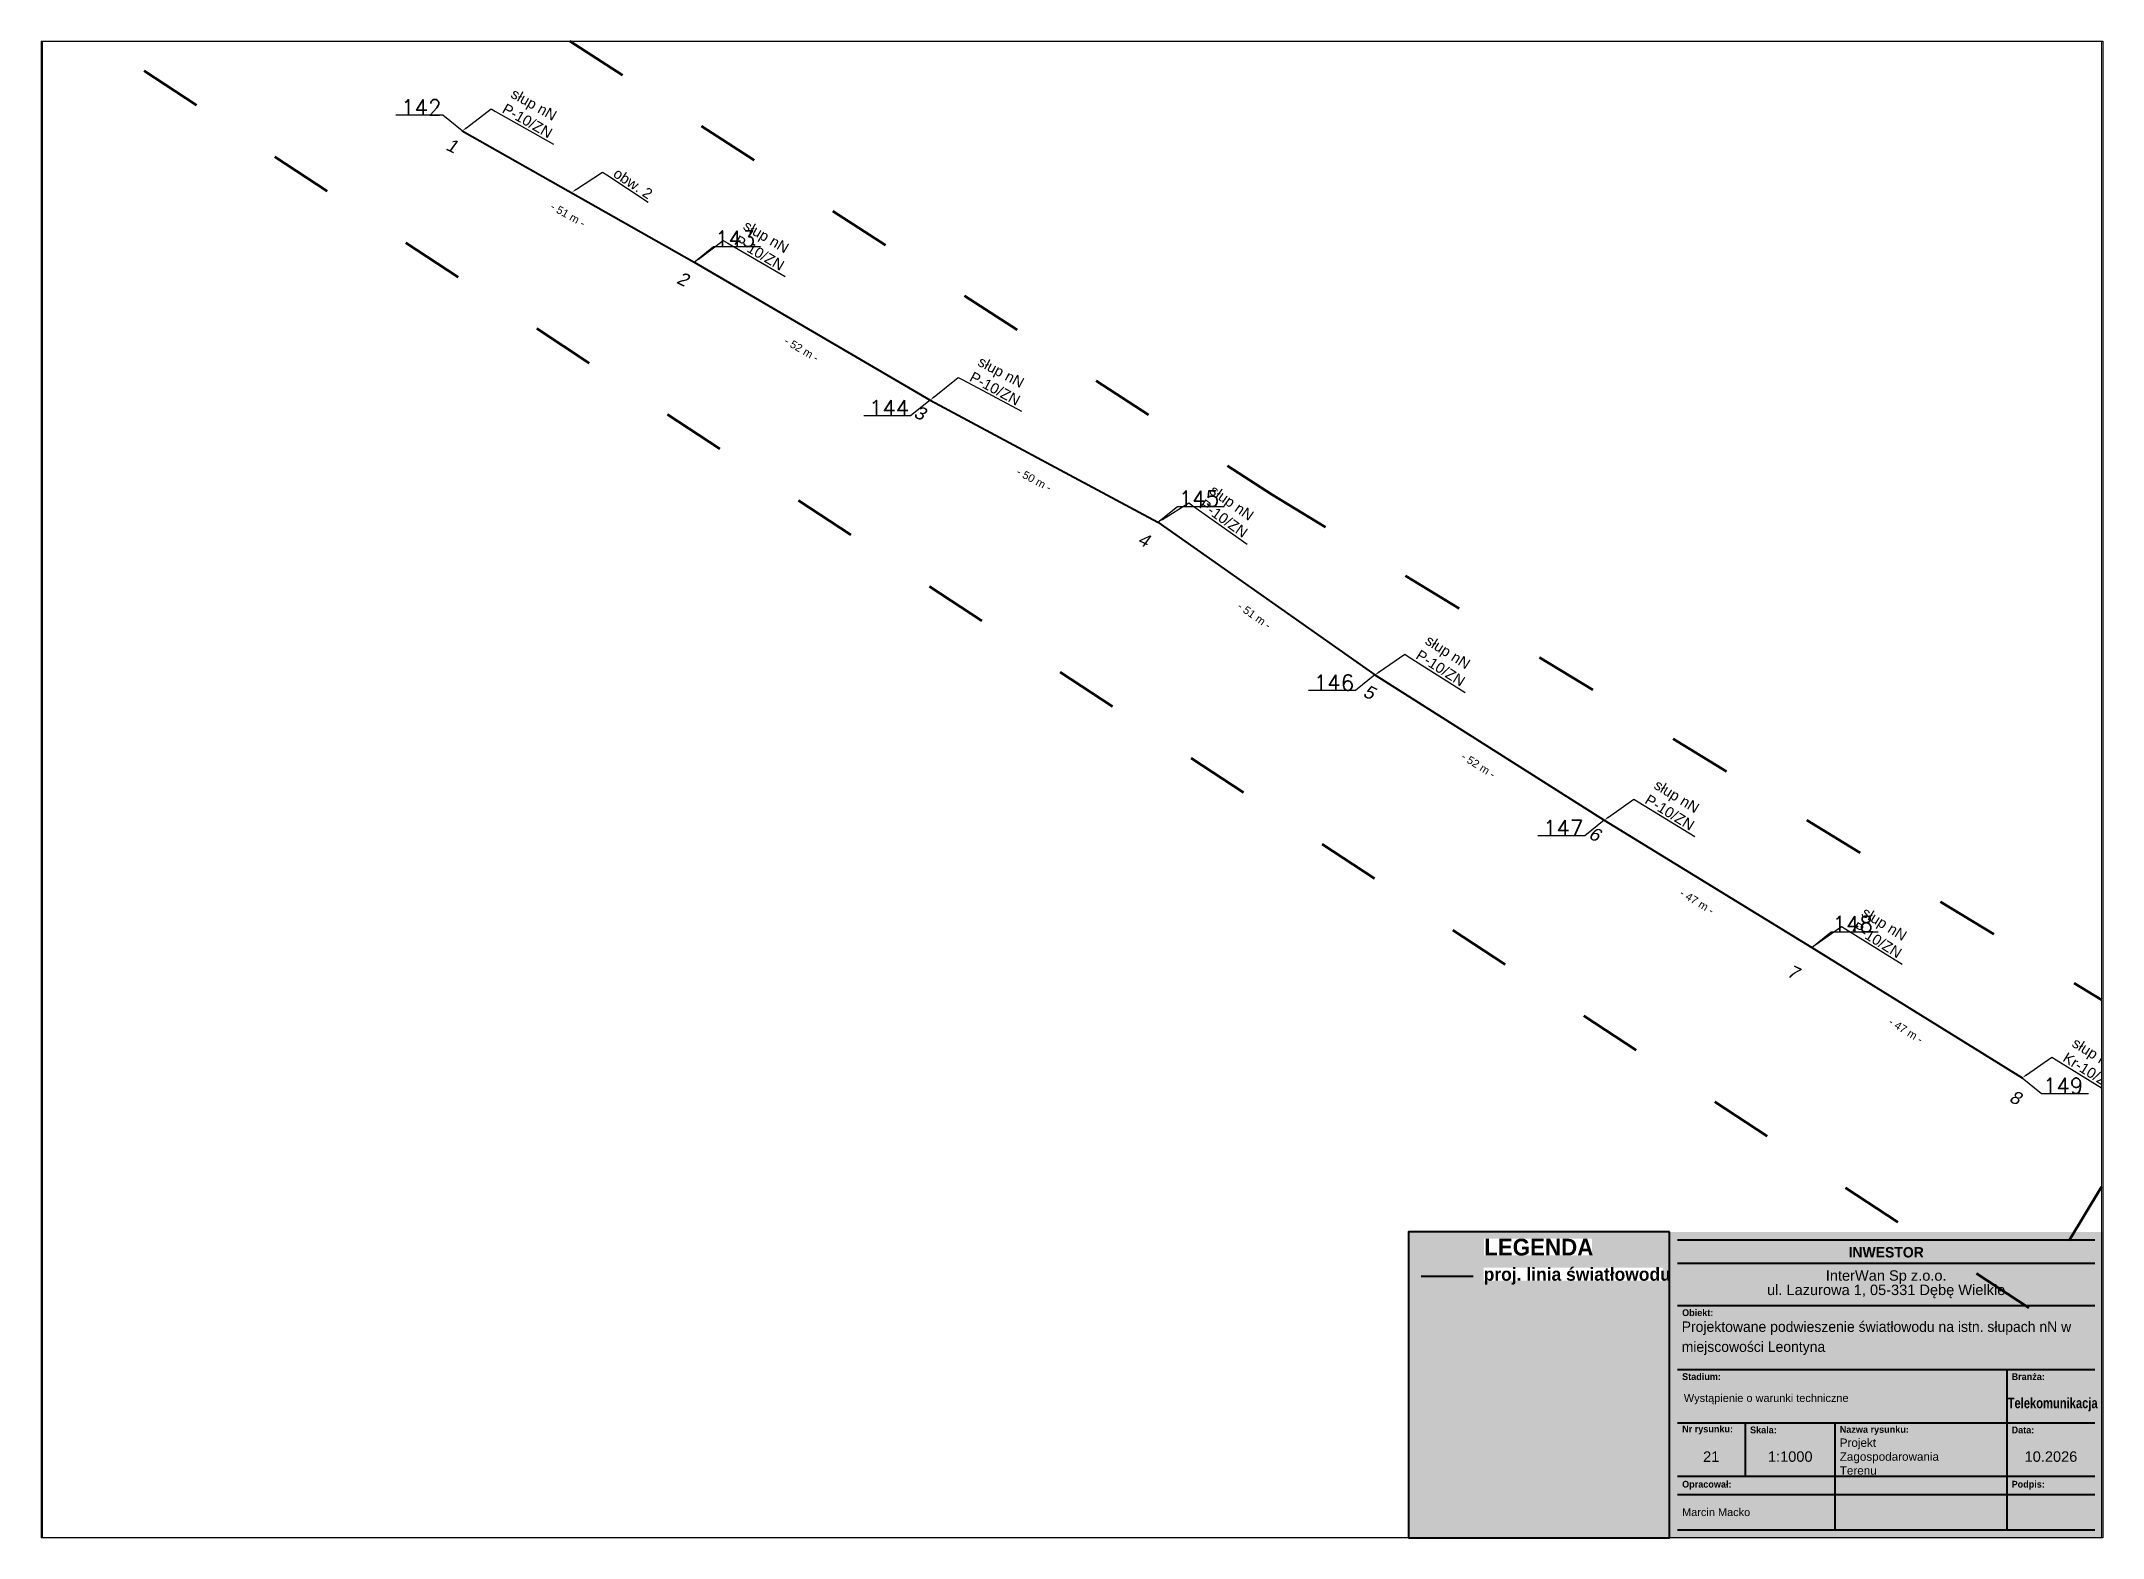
# Paper-space layout '21' of a CAD drawing. Header units: metres, sheet in millimetres. Extents: x 0 to 395, y 0 to 287.
# The model-space entities are those that its viewports show. They can reach past a viewport. Long polylines and large blocks are cut down to what shows.
import ezdxf
from ezdxf import colors
from ezdxf.entities.mleader import LeaderData, LeaderLine
from ezdxf.math import Vec2, Vec3

# ---------------------------------------------------------------- set-up
doc = ezdxf.new("R2010")
doc.units = ezdxf.units.M
doc.header["$MEASUREMENT"] = 0
doc.linetypes.add('ACAD_ISO03W100', pattern=[30, 12, -18])
doc.linetypes.add('DGN Style 2', pattern=[0.005224, 0.003135, -0.00209])
for name, color, linetype, lineweight in [('!TELE', 30, 'Continuous', 40), ('!trafo', 6, 'ACAD_ISO03W100', 50), ('@Tabelka', 7, 'Continuous', 13), ('_mm zasięg trafo', 6, 'ACAD_ISO03W100', 35), ('_numery slupow etap 4 cz. 2', 7, 'Continuous', 40), ('_światłowód', 30, 'Continuous', 50)]:
    doc.layers.add(name, color=color, linetype=linetype, lineweight=lineweight)
for name, color, linetype in [('!wymiary', 7, 'Continuous'), ('_MM opisy', 7, 'Continuous'), ('_mm trafo', 3, 'Continuous'), ('makro-numeracja-punktow', 7, 'Continuous')]:
    doc.layers.add(name, color=color, linetype=linetype)
doc.layers.add('@KonstrTabelki', color=253, linetype='DGN Style 2', lineweight=0, plot=False)
doc.styles.add('GeodText', font='romans.shx')
doc.styles.add('LEGENDA', font='arial.ttf')
doc.styles.get("Standard").update_dxf_attribs({"font": 'arial.ttf'})
doc.dimstyles.new('opis linie', dxfattribs={"dimtxt": 1.5, "dimasz": 2.5, "dimexe": 1.25, "dimexo": 0.625, "dimgap": 2.5, "dimtad": 4, "dimdec": 0, "dimtxsty": 'Standard', "dimcen": 2.5, "dimse1": 1, "dimse2": 1, "dimsd1": 1, "dimsd2": 1, "dimclrt": 256, "dimazin": 3, "dimtfac": 1, "dimtdec": 0, "dimtmove": 0, "dimatfit": 3, "dimtfill": 1})
doc.dimstyles.get("Standard").update_dxf_attribs({"dimtxt": 2.5, "dimasz": 2.5, "dimexe": 1.25, "dimexo": 0.625, "dimtad": 1, "dimtxsty": 'Standard', "dimcen": 2.5, "dimazin": 3, "dimtfac": 1, "dimtmove": 0, "dimatfit": 3})

# ---------------------------------------------------------------- blocks, each defined once
blk = doc.blocks.new('tabelka')
at = {"true_color": 0xffffff, "transparency": 33554687}
h = blk.add_hatch(color=7, dxfattribs=at)
h.dxf.hatch_style = 1
h.paths.add_polyline_path([(-83, 58.61), (0, 58.61), (0, 0), (-83, 0)])
at = {"layer": '@KonstrTabelki'}
blk.add_lwpolyline([(-51.29, 11.83), (-51.29, 22.05)], dxfattribs=at)
at = {"layer": '@Tabelka', "lineweight": 40}
for p, q in [((-81.5, 57.11), (-1.5, 57.11)), ((-81.5, 52.66), (-1.5, 52.66)), ((-81.5, 44.52), (-1.5, 44.52)), ((-81.5, 32.27), (-1.5, 32.27)), ((-81.5, 32.27), (-18.36, 32.27)), ((-18.36, 32.27), (-18.36, 22.05)), ((-81.5, 22.05), (-18.36, 22.05)), ((-68.48, 11.83), (-68.48, 22.05)), ((-51.29, 11.83), (-51.29, 22.05)), ((-18.36, 22.05), (-1.5, 22.05)), ((-18.36, 22.05), (-18.36, 11.83)), ((-51.29, 11.83), (-51.29, 18.64)), ((-18.36, 18.64), (-18.36, 11.83)), ((-51.29, 1.5), (-51.29, 15.11)), ((-18.36, 15.11), (-18.36, 1.5)), ((-81.5, 11.83), (-1.5, 11.83)), ((-81.5, 11.83), (-1.5, 11.83)), ((-81.5, 8.31), (-1.5, 8.31)), ((-81.5, 1.5), (-1.5, 1.5)), ((-81.5, 1.5), (-1.5, 1.5))]:
    blk.add_line(p, q, dxfattribs=at)
at = {"layer": '@Tabelka'}
for s, insert, char_height, attachment_point, line_spacing_factor in [('{\\fLato Light|b1|i0|c238|p34;INWESTOR}', (-41.5, 55.72), 2, 2, 0.825), ('{\\fLato Light|b1|i0|c238|p34;Obiekt:}', (-80.6, 43.13), 1.3, 4, 0.946154), ('{\\fLato Light|b1|i0|c238|p34;Branża:}', (-17.47, 30.88), 1.3, 4, 0.946154), ('Wystąpienie o warunki techniczne', (-80.27, 26.56), 1.5, 4, 0.825), ('{\\fLato Light|b1|i0|c238|p34;\\W0.8;Telekomunikacja}', (-9.6, 25.53), 2, 5, 0.76875), ('{\\fLato Light|b1|i0|c238|p34;Nr rysunku:}', (-80.6, 20.66), 1.3, 4, 0.946154), ('{\\fLato Light|b1|i0|c238|p34;Skala:}', (-67.58, 20.66), 1.3, 4, 0.946154), ('{\\fLato Light|b1|i0|c238|p34;Nazwa rysunku:}', (-50.39, 20.57), 1.3, 4, 0.946154), ('{\\fLato Light|b1|i0|c238|p34;Data:}', (-17.47, 20.66), 1.3, 4, 0.946154), ('10.2026', (-9.93, 15.55), 2, 5, 0.825), ('{\\fLato Light|b1|i0|c238|p34;Opracował:}', (-80.6, 10.07), 1.3, 4, 0.946154), ('{\\fLato Light|b1|i0|c238|p34;Podpis:}', (-17.47, 10.07), 1.3, 4, 0.946154)]:
    blk.add_mtext(s, dxfattribs=dict(at, insert=insert, char_height=char_height, attachment_point=attachment_point, line_spacing_factor=line_spacing_factor))
at = {"layer": '@Tabelka', "insert": (-41.5, 51.27), "char_height": 2, "attachment_point": 2, "line_spacing_factor": 0.825, "style": 'LEGENDA'}
blk.add_mtext('InterWan Sp z.o.o.\\Pul. Lazurowa 1, 05-331 Dębę Wielkie', dxfattribs=at)
at = {"layer": '@Tabelka', "attachment_point": 4}
for s, insert, char_height, width, line_spacing_factor in [('{\\fLato Light|b1|i0|c238|p34;Stadium:}', (-80.6, 30.88), 1.3, 8.6456, 0.946154), ('Marcin Macko', (-80.6, 4.9), 1.5, 27.9275, 0.825)]:
    blk.add_mtext(s, dxfattribs=dict(at, insert=insert, char_height=char_height, width=width, line_spacing_factor=line_spacing_factor))
blk = doc.blocks.new('legenda')
at = {"true_color": 0xffffff, "transparency": 33554687}
h = blk.add_hatch(color=7, dxfattribs=at)
h.dxf.hatch_style = 1
h.paths.add_polyline_path([(0, 58.61), (0, 0), (-50, 0), (-50, 58.61)])
at = {"lineweight": 40}
blk.add_lwpolyline([(0, 58.61), (-50, 58.61), (-50, 0)], dxfattribs=at)
at = {"layer": '_światłowód', "lineweight": 40}
blk.add_lwpolyline([(-47.62, 50.14), (-37.62, 50.14)], dxfattribs=at)
at = {"layer": '_mm zasięg trafo', "bg_fill": 3, "box_fill_scale": 1, "bg_fill_color": 256, "bg_fill_transparency": 0}
for s, width, heights, insert, char_height, attachment_point in [('{\\fLato Light|b1|i0|c238|p34;\\C7;LEGENDA}', 20.65, [-3.27], (-35.53, 57.31), 3.2, 1), ('\\pxt4;{\\fLato Light|b1|i0|c238|p34;\\C7;proj. linia światłowodu}', 34.3358, [-3.2], (-35.62, 50.14), 2.5, 4)]:
    blk.add_mtext_dynamic_manual_height_columns(s, width=width, gutter_width=1, heights=heights, dxfattribs=dict(at, insert=insert, char_height=char_height, attachment_point=attachment_point))
at = {"lineweight": 40}
blk.add_lwpolyline([(-50, 0), (0, 0), (0, 58.61)], dxfattribs=at)
blk.add_lwpolyline([(0, 58.61), (0, 0)])
blk = doc.blocks.new('*D165')
at = {"layer": '!wymiary', "insert": (7541087.74, 5788936.89), "char_height": 1.5, "attachment_point": 5, "rotation": 330.4986, "bg_fill": 3, "box_fill_scale": 1.25, "bg_fill_color": 257, "bg_fill_transparency": 0}
blk.add_mtext('\\A1;- 51 m -', dxfattribs=at)
blk = doc.blocks.new('*D166')
at = {"layer": '!wymiary', "insert": (7541132.5, 5788911.11), "char_height": 1.5, "attachment_point": 5, "rotation": 329.6555, "bg_fill": 3, "box_fill_scale": 1.25, "bg_fill_color": 257, "bg_fill_transparency": 0}
blk.add_mtext('\\A1;- 52 m -', dxfattribs=at)
blk = doc.blocks.new('*D167')
at = {"layer": '!wymiary', "insert": (7541177.06, 5788886.13), "char_height": 1.5, "attachment_point": 5, "rotation": 331.8402, "bg_fill": 3, "box_fill_scale": 1.25, "bg_fill_color": 257, "bg_fill_transparency": 0}
blk.add_mtext('\\A1;- 50 m -', dxfattribs=at)
blk = doc.blocks.new('*D168')
at = {"layer": '!wymiary', "insert": (7541219.26, 5788860.06), "char_height": 1.5, "attachment_point": 5, "rotation": 324.8495, "bg_fill": 3, "box_fill_scale": 1.25, "bg_fill_color": 257, "bg_fill_transparency": 0}
blk.add_mtext('\\A1;- 51 m -', dxfattribs=at)
blk = doc.blocks.new('*D169')
at = {"layer": '!wymiary', "insert": (7541262.18, 5788831.38), "char_height": 1.5, "attachment_point": 5, "rotation": 327.6245, "bg_fill": 3, "box_fill_scale": 1.25, "bg_fill_color": 257, "bg_fill_transparency": 0}
blk.add_mtext('\\A1;- 52 m -', dxfattribs=at)
blk = doc.blocks.new('*D170')
at = {"layer": '!wymiary', "insert": (7541304.08, 5788805.25), "char_height": 1.5, "attachment_point": 5, "rotation": 328.4724, "bg_fill": 3, "box_fill_scale": 1.25, "bg_fill_color": 257, "bg_fill_transparency": 0}
blk.add_mtext('\\A1;- 47 m -', dxfattribs=at)
blk = doc.blocks.new('*D171')
at = {"layer": '!wymiary', "insert": (7541344.1, 5788780.56), "char_height": 1.5, "attachment_point": 5, "rotation": 328.1838, "bg_fill": 3, "box_fill_scale": 1.25, "bg_fill_color": 257, "bg_fill_transparency": 0}
blk.add_mtext('\\A1;- 47 m -', dxfattribs=at)

msp = doc.modelspace()

# ---------------------------------------------------------------- linework, layer by layer
at = {"layer": '!TELE'}
msp.add_lwpolyline([(7541067.5, 5788952.95), (7541111.93, 5788927.81), (7541157.13, 5788901.35), (7541200.78, 5788877.98), (7541242.37, 5788848.7), (7541286.3, 5788820.85), (7541326.05, 5788796.46), (7541366.37, 5788771.45)], dxfattribs=at)

# ---------------------------------------------------------------- texts
at = {"layer": 'makro-numeracja-punktow', "lineweight": 30, "insert": (7541063.5, 5788955.95), "char_height": 3, "attachment_point": 9, "line_spacing_factor": 0.8, "style": 'GeodText'}
msp.add_mtext('142', dxfattribs=at)

# ---------------------------------------------------------------- leaders
at = {"layer": '_mm trafo', "color": 3}
ml = msp.add_multileader_mtext('Standard', dxfattribs=at)
ml.set_content('STACJA TRAFO\\P05-0770', color=3)
ml.set_leader_properties()
ml.build(insert=Vec2(0, 0))
ml.multileader.update_dxf_attribs({"has_text_frame": 1, "text_left_attachment_type": 5, "text_right_attachment_type": 5, "dogleg_length": 1, "arrow_head_size": 1.5})
ctx = ml.context
ctx.base_point, ctx.char_height, ctx.arrow_head_size, ctx.plane_origin, ctx.plane_x_axis, ctx.plane_y_axis = Vec3(7541007.64, 5788974.21), 2, 1.5, Vec3(7541054.46, 5788955.65), Vec3(0.999891, 0.014731), Vec3(-0.014731, 0.999891)
ctx.left_attachment, ctx.right_attachment, ctx.text_align_type, ctx.attachment_type = 5, 5, 2, 2
notes = []
notes.append((ctx, [(0, (1, 1, 0), (7541033.34, 5788974.59), (-0.999891, -0.014731), 1, [(0, [(7541051.22, 5788986.46), (7541033.34, 5788974.59)], 0, [])])]))
ctx.mtext.insert, ctx.mtext.text_direction, ctx.mtext.rotation, ctx.mtext.alignment, ctx.mtext.flow_direction = Vec3(7541030.26, 5788980.32), Vec3(0.999891, 0.014731), 0.014731, 3, 5
for ctx, leaders in notes:
    for number, flags, end, landing, length, lines in leaders:
        leader = LeaderData()
        leader.index, (leader.has_last_leader_line, leader.has_dogleg_vector, leader.attachment_direction) = number, flags
        leader.last_leader_point, leader.dogleg_vector, leader.dogleg_length = Vec3(end), Vec3(landing), length
        for number, points, colour, breaks in lines:
            line = LeaderLine()
            line.index, line.vertices, line.color, line.breaks = number, Vec3.list(points), colors.encode_raw_color(colour), breaks
            leader.lines.append(line)
        ctx.leaders.append(leader)

# ---------------------------------------------------------------- next in the draw order: leaders
at = {"layer": '_MM opisy'}
ml = msp.add_multileader_mtext('Standard', dxfattribs=at)
ml.set_content('\\pxql;słup nN\\PP-10/ZN', color=256)
ml.set_leader_properties()
ml.build(insert=Vec2(0, 0))
ml.multileader.update_dxf_attribs({"has_text_frame": 1, "text_left_attachment_type": 5, "text_right_attachment_type": 5, "dogleg_length": 1, "arrow_head_size": 1})
ctx = ml.context
ctx.base_point, ctx.char_height, ctx.arrow_head_size, ctx.landing_gap_size, ctx.plane_origin, ctx.plane_x_axis, ctx.plane_y_axis = Vec3(7541073.88, 5788956.7), 2, 1, 1, Vec3(7541068.29, 5788950.87), Vec3(0.870344, -0.492445), Vec3(0.492445, 0.870344)
ctx.left_attachment, ctx.right_attachment = 5, 5
notes = []
notes.append((ctx, [(0, (1, 1, 0), (7541073.01, 5788957.19), (0.870344, -0.492445), 1, [(0, [(7541067.5, 5788952.95), (7541073.01, 5788957.19)], 0, [])])]))
ctx.mtext.insert, ctx.mtext.text_direction, ctx.mtext.rotation, ctx.mtext.flow_direction = Vec3(7541077.59, 5788961.23), Vec3(0.870344, -0.492445), 5.768288, 5
ctx.mtext.has_bg_fill, ctx.mtext.bg_color, ctx.mtext.bg_scale_factor, ctx.mtext.bg_transparency, ctx.mtext.use_window_bg_color = 1, -1023410175, 1, 0, 1
ml = msp.add_multileader_mtext('Standard', dxfattribs=at)
ml.set_content('\\pxql;słup nN\\PP-10/ZN', color=256)
ml.set_leader_properties()
ml.build(insert=Vec2(0, 0))
ml.multileader.update_dxf_attribs({"has_text_frame": 1, "text_left_attachment_type": 5, "text_right_attachment_type": 5, "dogleg_length": 1, "arrow_head_size": 1})
ctx = ml.context
ctx.base_point, ctx.char_height, ctx.arrow_head_size, ctx.landing_gap_size, ctx.plane_origin, ctx.plane_x_axis, ctx.plane_y_axis = Vec3(7541118.37, 5788931.46), 2, 1, 1, Vec3(7541112.69, 5788925.72), Vec3(0.863004, -0.505198), Vec3(0.505198, 0.863004)
ctx.left_attachment, ctx.right_attachment = 5, 5
notes.append((ctx, [(0, (1, 1, 0), (7541117.5, 5788931.97), (0.863004, -0.505198), 1, [(0, [(7541111.93, 5788927.81), (7541117.5, 5788931.97)], 0, [])])]))
ctx.mtext.insert, ctx.mtext.text_direction, ctx.mtext.rotation, ctx.mtext.flow_direction = Vec3(7541122.14, 5788935.94), Vec3(0.863004, -0.505198), 5.753574, 5
ctx.mtext.has_bg_fill, ctx.mtext.bg_color, ctx.mtext.bg_scale_factor, ctx.mtext.bg_transparency, ctx.mtext.use_window_bg_color = 1, -1023410175, 1, 0, 1
ml = msp.add_multileader_mtext('Standard', dxfattribs=at)
ml.set_content('\\pxql;słup nN\\PP-10/ZN', color=256)
ml.set_leader_properties()
ml.build(insert=Vec2(0, 0))
ml.multileader.update_dxf_attribs({"has_text_frame": 1, "text_left_attachment_type": 5, "text_right_attachment_type": 5, "dogleg_length": 1, "arrow_head_size": 1})
ctx = ml.context
ctx.base_point, ctx.char_height, ctx.arrow_head_size, ctx.landing_gap_size, ctx.plane_origin, ctx.plane_x_axis, ctx.plane_y_axis = Vec3(7541163.43, 5788905.25), 2, 1, 1, Vec3(7541157.98, 5788899.29), Vec3(0.881635, -0.471933), Vec3(0.471933, 0.881635)
ctx.left_attachment, ctx.right_attachment = 5, 5
notes.append((ctx, [(0, (1, 1, 0), (7541162.54, 5788905.72), (0.881635, -0.471933), 1, [(0, [(7541157.13, 5788901.35), (7541162.54, 5788905.72)], 0, [])])]))
ctx.mtext.insert, ctx.mtext.text_direction, ctx.mtext.rotation, ctx.mtext.flow_direction = Vec3(7541167.03, 5788909.86), Vec3(0.881635, -0.471933), 5.791704, 5
ctx.mtext.has_bg_fill, ctx.mtext.bg_color, ctx.mtext.bg_scale_factor, ctx.mtext.bg_transparency, ctx.mtext.use_window_bg_color = 1, -1023410175, 1, 0, 1
ml = msp.add_multileader_mtext('Standard', dxfattribs=at)
ml.set_content('\\pxql;słup nN\\PP-10/ZN', color=256)
ml.set_leader_properties()
ml.build(insert=Vec2(0, 0))
ml.multileader.update_dxf_attribs({"has_text_frame": 1, "text_left_attachment_type": 5, "text_right_attachment_type": 5, "dogleg_length": 1, "arrow_head_size": 1})
ctx = ml.context
ctx.base_point, ctx.char_height, ctx.arrow_head_size, ctx.landing_gap_size, ctx.plane_origin, ctx.plane_x_axis, ctx.plane_y_axis = Vec3(7541207.5, 5788881.09), 2, 1, 1, Vec3(7541201.37, 5788875.83), Vec3(0.817643, -0.575726), Vec3(0.575726, 0.817643)
ctx.left_attachment, ctx.right_attachment = 5, 5
notes.append((ctx, [(0, (1, 1, 0), (7541206.68, 5788881.66), (0.817643, -0.575726), 1, [(0, [(7541200.78, 5788877.98), (7541206.68, 5788881.66)], 0, [])])]))
ctx.mtext.insert, ctx.mtext.text_direction, ctx.mtext.rotation, ctx.mtext.flow_direction = Vec3(7541211.64, 5788885.23), Vec3(0.817643, -0.575726), 5.669694, 5
ctx.mtext.has_bg_fill, ctx.mtext.bg_color, ctx.mtext.bg_scale_factor, ctx.mtext.bg_transparency, ctx.mtext.use_window_bg_color = 1, -1023410175, 1, 0, 1
ml = msp.add_multileader_mtext('Standard', dxfattribs=at)
ml.set_content('\\pxql;słup nN\\PP-10/ZN', color=256)
ml.set_leader_properties()
ml.build(insert=Vec2(0, 0))
ml.multileader.update_dxf_attribs({"has_text_frame": 1, "text_left_attachment_type": 5, "text_right_attachment_type": 5, "dogleg_length": 1, "arrow_head_size": 1})
ctx = ml.context
ctx.base_point, ctx.char_height, ctx.arrow_head_size, ctx.landing_gap_size, ctx.plane_origin, ctx.plane_x_axis, ctx.plane_y_axis = Vec3(7541248.93, 5788852.12), 2, 1, 1, Vec3(7541243.06, 5788846.58), Vec3(0.844557, -0.535466), Vec3(0.535466, 0.844557)
ctx.left_attachment, ctx.right_attachment = 5, 5
notes.append((ctx, [(0, (1, 1, 0), (7541248.09, 5788852.66), (0.844557, -0.535466), 1, [(0, [(7541242.37, 5788848.7), (7541248.09, 5788852.66)], 0, [])])]))
ctx.mtext.insert, ctx.mtext.text_direction, ctx.mtext.rotation, ctx.mtext.flow_direction = Vec3(7541252.87, 5788856.46), Vec3(0.844557, -0.535466), 5.718125, 5
ctx.mtext.has_bg_fill, ctx.mtext.bg_color, ctx.mtext.bg_scale_factor, ctx.mtext.bg_transparency, ctx.mtext.use_window_bg_color = 1, -1023410175, 1, 0, 1
ml = msp.add_multileader_mtext('Standard', dxfattribs=at)
ml.set_content('\\pxql;słup nN\\PP-10/ZN', color=256)
ml.set_leader_properties()
ml.build(insert=Vec2(0, 0))
ml.multileader.update_dxf_attribs({"has_text_frame": 1, "text_left_attachment_type": 5, "text_right_attachment_type": 5, "dogleg_length": 1, "arrow_head_size": 1})
ctx = ml.context
ctx.base_point, ctx.char_height, ctx.arrow_head_size, ctx.landing_gap_size, ctx.plane_origin, ctx.plane_x_axis, ctx.plane_y_axis = Vec3(7541292.81, 5788824.37), 2, 1, 1, Vec3(7541287.02, 5788818.74), Vec3(0.852389, -0.522909), Vec3(0.522909, 0.852389)
ctx.left_attachment, ctx.right_attachment = 5, 5
notes.append((ctx, [(0, (1, 1, 0), (7541291.96, 5788824.89), (0.852389, -0.522909), 1, [(0, [(7541286.3, 5788820.85), (7541291.96, 5788824.89)], 0, [])])]))
ctx.mtext.insert, ctx.mtext.text_direction, ctx.mtext.rotation, ctx.mtext.flow_direction = Vec3(7541296.68, 5788828.76), Vec3(0.852389, -0.522909), 5.732925, 5
ctx.mtext.has_bg_fill, ctx.mtext.bg_color, ctx.mtext.bg_scale_factor, ctx.mtext.bg_transparency, ctx.mtext.use_window_bg_color = 1, -1023410175, 1, 0, 1
ml = msp.add_multileader_mtext('Standard', dxfattribs=at)
ml.set_content('\\pxql;słup nN\\PP-10/ZN', color=256)
ml.set_leader_properties()
ml.build(insert=Vec2(0, 0))
ml.multileader.update_dxf_attribs({"has_text_frame": 1, "text_left_attachment_type": 5, "text_right_attachment_type": 5, "dogleg_length": 1, "arrow_head_size": 1})
ctx = ml.context
ctx.base_point, ctx.char_height, ctx.arrow_head_size, ctx.landing_gap_size, ctx.plane_origin, ctx.plane_x_axis, ctx.plane_y_axis = Vec3(7541332.58, 5788799.95), 2, 1, 1, Vec3(7541326.76, 5788794.35), Vec3(0.849744, -0.527196), Vec3(0.527196, 0.849744)
ctx.left_attachment, ctx.right_attachment = 5, 5
notes.append((ctx, [(0, (1, 1, 0), (7541331.73, 5788800.48), (0.849744, -0.527196), 1, [(0, [(7541326.05, 5788796.46), (7541331.73, 5788800.48)], 0, [])])]))
ctx.mtext.insert, ctx.mtext.text_direction, ctx.mtext.rotation, ctx.mtext.flow_direction = Vec3(7541336.47, 5788804.32), Vec3(0.849744, -0.527196), 5.727888, 5
ctx.mtext.has_bg_fill, ctx.mtext.bg_color, ctx.mtext.bg_scale_factor, ctx.mtext.bg_transparency, ctx.mtext.use_window_bg_color = 1, -1023410175, 1, 0, 1
ml = msp.add_multileader_mtext('Standard', dxfattribs=at)
ml.set_content('\\pxql;słup nN\\PKr-10/ZN', color=256)
ml.set_leader_properties()
ml.build(insert=Vec2(0, 0))
ml.multileader.update_dxf_attribs({"has_text_frame": 1, "text_left_attachment_type": 5, "text_right_attachment_type": 5, "dogleg_length": 1, "arrow_head_size": 1})
ctx = ml.context
ctx.base_point, ctx.char_height, ctx.arrow_head_size, ctx.landing_gap_size, ctx.plane_origin, ctx.plane_x_axis, ctx.plane_y_axis = Vec3(7541372.9, 5788774.94), 2, 1, 1, Vec3(7541367.08, 5788769.34), Vec3(0.849744, -0.527196), Vec3(0.527196, 0.849744)
ctx.left_attachment, ctx.right_attachment = 5, 5
notes.append((ctx, [(0, (1, 1, 0), (7541372.05, 5788775.46), (0.849744, -0.527196), 1, [(0, [(7541366.37, 5788771.45), (7541372.05, 5788775.46)], 0, [])])]))
ctx.mtext.insert, ctx.mtext.text_direction, ctx.mtext.rotation, ctx.mtext.flow_direction = Vec3(7541376.79, 5788779.31), Vec3(0.849744, -0.527196), 5.727888, 5
ctx.mtext.has_bg_fill, ctx.mtext.bg_color, ctx.mtext.bg_scale_factor, ctx.mtext.bg_transparency, ctx.mtext.use_window_bg_color = 1, -1023410175, 1, 0, 1
for ctx, leaders in notes:
    for number, flags, end, landing, length, lines in leaders:
        leader = LeaderData()
        leader.index, (leader.has_last_leader_line, leader.has_dogleg_vector, leader.attachment_direction) = number, flags
        leader.last_leader_point, leader.dogleg_vector, leader.dogleg_length = Vec3(end), Vec3(landing), length
        for number, points, colour, breaks in lines:
            line = LeaderLine()
            line.index, line.vertices, line.color, line.breaks = number, Vec3.list(points), colors.encode_raw_color(colour), breaks
            leader.lines.append(line)
        ctx.leaders.append(leader)

# ---------------------------------------------------------------- next in the draw order: texts
at = {"layer": '_numery slupow etap 4 cz. 2', "oblique": 10}
msp.add_text('8', height=2.5, rotation=334.2298, dxfattribs=at).set_placement((7541363.72, 5788767))
at = {"layer": 'makro-numeracja-punktow', "lineweight": 30, "char_height": 3, "attachment_point": 7, "line_spacing_factor": 0.8, "style": 'GeodText'}
for s, insert in [('143', (7541115.93, 5788930.81)), ('145', (7541204.78, 5788880.98)), ('148', (7541330.05, 5788799.46)), ('149', (7541370.37, 5788768.45))]:
    msp.add_mtext(s, dxfattribs=dict(at, insert=insert))

# ---------------------------------------------------------------- next in the draw order: dimensions: what is measured, and where the dimension line sits
at = {"layer": '!wymiary'}
dim = msp.add_aligned_dim(p1=(7541067.5, 5788952.95), p2=(7541111.93, 5788927.81), distance=-0.75, dimstyle='opis linie', dxfattribs=at)
dim.commit()
dim.dimension.update_dxf_attribs({"geometry": '*D165', "text_midpoint": (7541087.74, 5788936.89)})

# ---------------------------------------------------------------- next in the draw order: texts
at = {"layer": '_numery slupow etap 4 cz. 2', "oblique": 10}
msp.add_text('1', height=2.5, rotation=334.2298, dxfattribs=at).set_placement((7541064.17, 5788949.44))

# ---------------------------------------------------------------- next in the draw order: dimensions: what is measured, and where the dimension line sits
at = {"layer": '!wymiary'}
dim = msp.add_aligned_dim(p1=(7541111.93, 5788927.81), p2=(7541157.13, 5788901.35), distance=-0.75, dimstyle='opis linie', dxfattribs=at)
dim.commit()
dim.dimension.update_dxf_attribs({"geometry": '*D166', "text_midpoint": (7541132.5, 5788911.11)})

# ---------------------------------------------------------------- next in the draw order: leaders
at = {"layer": 'makro-numeracja-punktow', "lineweight": 30, "has_arrowhead": 0, "annotation_type": 0, "has_hookline": 1, "hookline_direction": 0, "text_width": 8.19, "horizontal_direction": (-1, 0, 0)}
msp.add_leader([(7541067.5, 5788952.95), (7541063.77, 5788955.95), (7541063.59, 5788955.95)], dimstyle='Standard', dxfattribs=at)

# ---------------------------------------------------------------- next in the draw order: texts
at = {"layer": '_numery slupow etap 4 cz. 2', "oblique": 10}
msp.add_text('2', height=2.5, rotation=334.2298, dxfattribs=at).set_placement((7541108.37, 5788923.87))
at = {"layer": 'makro-numeracja-punktow', "lineweight": 30, "insert": (7541153.13, 5788898.35), "char_height": 3, "attachment_point": 9, "line_spacing_factor": 0.8, "style": 'GeodText'}
msp.add_mtext('144', dxfattribs=at)

# ---------------------------------------------------------------- next in the draw order: dimensions: what is measured, and where the dimension line sits
at = {"layer": '!wymiary'}
dim = msp.add_aligned_dim(p1=(7541157.13, 5788901.35), p2=(7541200.78, 5788877.98), distance=-0.75, dimstyle='opis linie', dxfattribs=at)
dim.commit()
dim.dimension.update_dxf_attribs({"geometry": '*D167', "text_midpoint": (7541177.06, 5788886.13)})

# ---------------------------------------------------------------- next in the draw order: leaders
at = {"layer": 'makro-numeracja-punktow', "lineweight": 30, "has_arrowhead": 0, "annotation_type": 0, "has_hookline": 1, "hookline_direction": 0, "text_width": 8.19}
msp.add_leader([(7541111.93, 5788927.81), (7541115.66, 5788930.81), (7541115.84, 5788930.81)], dimstyle='Standard', dxfattribs=at)

# ---------------------------------------------------------------- next in the draw order: texts
at = {"layer": '_numery slupow etap 4 cz. 2', "oblique": 10}
msp.add_text('3', height=2.5, rotation=334.2298, dxfattribs=at).set_placement((7541153.82, 5788898.21))

# ---------------------------------------------------------------- next in the draw order: dimensions: what is measured, and where the dimension line sits
at = {"layer": '!wymiary'}
dim = msp.add_aligned_dim(p1=(7541200.78, 5788877.98), p2=(7541242.37, 5788848.7), distance=-0.75, dimstyle='opis linie', dxfattribs=at)
dim.commit()
dim.dimension.update_dxf_attribs({"geometry": '*D168', "text_midpoint": (7541219.26, 5788860.06)})

# ---------------------------------------------------------------- next in the draw order: leaders
at = {"layer": 'makro-numeracja-punktow', "lineweight": 30, "has_arrowhead": 0, "annotation_type": 0, "has_hookline": 1, "hookline_direction": 0, "text_width": 8.19, "horizontal_direction": (-1, 0, 0)}
msp.add_leader([(7541157.13, 5788901.35), (7541153.4, 5788898.35), (7541153.22, 5788898.35)], dimstyle='Standard', dxfattribs=at)

# ---------------------------------------------------------------- next in the draw order: texts
at = {"layer": '_numery slupow etap 4 cz. 2', "oblique": 10}
msp.add_text('4', height=2.5, rotation=334.2298, dxfattribs=at).set_placement((7541196.72, 5788873.89))
at = {"layer": 'makro-numeracja-punktow', "lineweight": 30, "insert": (7541238.37, 5788845.7), "char_height": 3, "attachment_point": 9, "line_spacing_factor": 0.8, "style": 'GeodText'}
msp.add_mtext('146', dxfattribs=at)

# ---------------------------------------------------------------- next in the draw order: dimensions: what is measured, and where the dimension line sits
at = {"layer": '!wymiary'}
dim = msp.add_aligned_dim(p1=(7541242.37, 5788848.7), p2=(7541286.3, 5788820.85), distance=-0.75, dimstyle='opis linie', dxfattribs=at)
dim.commit()
dim.dimension.update_dxf_attribs({"geometry": '*D169', "text_midpoint": (7541262.18, 5788831.38)})

# ---------------------------------------------------------------- next in the draw order: leaders
at = {"layer": 'makro-numeracja-punktow', "lineweight": 30, "has_arrowhead": 0, "annotation_type": 0, "has_hookline": 1, "hookline_direction": 0, "text_width": 8.19}
msp.add_leader([(7541200.78, 5788877.98), (7541204.51, 5788880.98), (7541204.69, 5788880.98)], dimstyle='Standard', dxfattribs=at)

# ---------------------------------------------------------------- next in the draw order: texts
at = {"layer": '_numery slupow etap 4 cz. 2', "oblique": 10}
msp.add_text('5', height=2.5, rotation=334.2298, dxfattribs=at).set_placement((7541239.9, 5788844.68))
at = {"layer": 'makro-numeracja-punktow', "lineweight": 30, "insert": (7541282.3, 5788817.85), "char_height": 3, "attachment_point": 9, "line_spacing_factor": 0.8, "style": 'GeodText'}
msp.add_mtext('147', dxfattribs=at)

# ---------------------------------------------------------------- next in the draw order: dimensions: what is measured, and where the dimension line sits
at = {"layer": '!wymiary'}
dim = msp.add_aligned_dim(p1=(7541286.3, 5788820.85), p2=(7541326.05, 5788796.46), distance=-0.75, dimstyle='opis linie', dxfattribs=at)
dim.commit()
dim.dimension.update_dxf_attribs({"geometry": '*D170', "text_midpoint": (7541304.08, 5788805.25)})

# ---------------------------------------------------------------- next in the draw order: leaders
at = {"layer": 'makro-numeracja-punktow', "lineweight": 30, "has_arrowhead": 0, "annotation_type": 0, "has_hookline": 1, "hookline_direction": 0, "text_width": 8.19, "horizontal_direction": (-1, 0, 0)}
msp.add_leader([(7541242.37, 5788848.7), (7541238.64, 5788845.7), (7541238.46, 5788845.7)], dimstyle='Standard', dxfattribs=at)

# ---------------------------------------------------------------- next in the draw order: texts
at = {"layer": '_numery slupow etap 4 cz. 2', "oblique": 10}
msp.add_text('6', height=2.5, rotation=334.2298, dxfattribs=at).set_placement((7541283.12, 5788817.47))

# ---------------------------------------------------------------- next in the draw order: dimensions: what is measured, and where the dimension line sits
at = {"layer": '!wymiary'}
dim = msp.add_aligned_dim(p1=(7541326.05, 5788796.46), p2=(7541366.37, 5788771.45), distance=-0.75, dimstyle='opis linie', dxfattribs=at)
dim.commit()
dim.dimension.update_dxf_attribs({"geometry": '*D171', "text_midpoint": (7541344.1, 5788780.56)})

# ---------------------------------------------------------------- next in the draw order: leaders
at = {"layer": 'makro-numeracja-punktow', "lineweight": 30, "has_arrowhead": 0, "annotation_type": 0, "has_hookline": 1, "hookline_direction": 0, "text_width": 8.19, "horizontal_direction": (-1, 0, 0)}
msp.add_leader([(7541286.3, 5788820.85), (7541282.57, 5788817.85), (7541282.39, 5788817.85)], dimstyle='Standard', dxfattribs=at)

# ---------------------------------------------------------------- next in the draw order: linework, layer by layer
at = {"layer": '!trafo', "color": 3}
msp.add_lwpolyline([(7540932.63, 5789012.97), (7540961.78, 5789051.72), (7541222.63, 5788883.28), (7541397.33, 5788776.82), (7541367.65, 5788727.36)], close=True, dxfattribs=at)

# ---------------------------------------------------------------- next in the draw order: texts
at = {"layer": '_numery slupow etap 4 cz. 2', "oblique": 10}
msp.add_text('7', height=2.5, rotation=334.2298, dxfattribs=at).set_placement((7541321.13, 5788791.03))

# ---------------------------------------------------------------- next in the draw order: leaders
at = {"layer": 'makro-numeracja-punktow', "lineweight": 30, "has_arrowhead": 0, "annotation_type": 0, "has_hookline": 1, "hookline_direction": 0, "text_width": 8.19}
for points in [[(7541326.05, 5788796.46), (7541329.78, 5788799.46), (7541329.96, 5788799.46)], [(7541366.37, 5788771.45), (7541370.1, 5788768.45), (7541370.28, 5788768.45)]]:
    msp.add_leader(points, dimstyle='Standard', dxfattribs=at)

# ---------------------------------------------------------------- next in the draw order: leaders
at = {"layer": '_MM opisy', "color": 1}
ml = msp.add_multileader_mtext('Standard', dxfattribs=at)
ml.set_content('\\pxql;obw. 2', color=1)
ml.set_leader_properties()
ml.build(insert=Vec2(0, 0))
ml.multileader.update_dxf_attribs({"has_text_frame": 1, "text_left_attachment_type": 5, "text_right_attachment_type": 5, "dogleg_length": 1, "arrow_head_size": 1})
ctx = ml.context
ctx.base_point, ctx.char_height, ctx.arrow_head_size, ctx.landing_gap_size, ctx.plane_origin, ctx.plane_x_axis, ctx.plane_y_axis = Vec3(7541095.17, 5788944.53), 2, 1, 1, Vec3(7541089.19, 5788939.1), Vec3(0.83428, -0.551342), Vec3(0.551342, 0.83428)
ctx.left_attachment, ctx.right_attachment = 5, 5
notes = []
notes.append((ctx, [(0, (1, 1, 0), (7541094.33, 5788945.08), (0.83428, -0.551342), 1, [(0, [(7541088.54, 5788941.23), (7541094.33, 5788945.08)], 0, [])])]))
ctx.mtext.insert, ctx.mtext.text_direction, ctx.mtext.rotation, ctx.mtext.flow_direction = Vec3(7541097.33, 5788945.99), Vec3(0.83428, -0.551342), 5.699214, 5
ctx.mtext.has_bg_fill, ctx.mtext.bg_color, ctx.mtext.bg_scale_factor, ctx.mtext.bg_transparency, ctx.mtext.use_window_bg_color = 1, -1023410175, 1, 0, 1
for ctx, leaders in notes:
    for number, flags, end, landing, length, lines in leaders:
        leader = LeaderData()
        leader.index, (leader.has_last_leader_line, leader.has_dogleg_vector, leader.attachment_direction) = number, flags
        leader.last_leader_point, leader.dogleg_vector, leader.dogleg_length = Vec3(end), Vec3(landing), length
        for number, points, colour, breaks in lines:
            line = LeaderLine()
            line.index, line.vertices, line.color, line.breaks = number, Vec3.list(points), colors.encode_raw_color(colour), breaks
            leader.lines.append(line)
        ctx.leaders.append(leader)

psp = doc.layouts.new('21')

# ---------------------------------------------------------------- block references
psp.add_blockref('tabelka', (395, 0))

# ---------------------------------------------------------------- texts
at = {"color": 18, "true_color": 0x000000, "insert": (314.32, 41.46), "char_height": 2, "width": 76.9558, "attachment_point": 1, "line_spacing_factor": 0.825, "style": 'LEGENDA'}
psp.add_mtext('\\pxsm1.15,ql;{\\fLato Light|b0|i0|c238|p34;\\C256;Projektowane podwieszenie światłowodu na istn. słupach nN w miejscowości Leontyna}', dxfattribs=at)
at = {"char_height": 2, "attachment_point": 5, "line_spacing_factor": 0.825, "style": 'LEGENDA'}
for s, insert in [('21', (319.97, 15.55)), ('1:1000', (335.12, 15.55))]:
    psp.add_mtext(s, dxfattribs=dict(at, insert=insert))
at = {"color": 1, "insert": (344.61, 15.55, 1), "char_height": 1.6, "width": 26.3577, "attachment_point": 4, "style": 'LEGENDA'}
psp.add_mtext('{\\C18;\\c0;Projekt Zagospodarowania Terenu}', dxfattribs=at)

# ---------------------------------------------------------------- next in the draw order: block references
psp.add_blockref('legenda', (312, 0))

# ---------------------------------------------------------------- next in the draw order: linework, layer by layer
psp.add_lwpolyline([(395, 0), (0.24, 0), (0.24, 286.83), (395, 286.83)], close=True)

# ---------------------------------------------------------------- next in the draw order: viewports
at = {"layer": 'VIEWPORTS'}
psp.add_viewport(center=(197.38, 143.41), size=(394.76, 286.8295), view_center_point=(7541184.2, 5788826.73), view_height=286.8295, dxfattribs=at)

doc.saveas('drawing.dxf')
